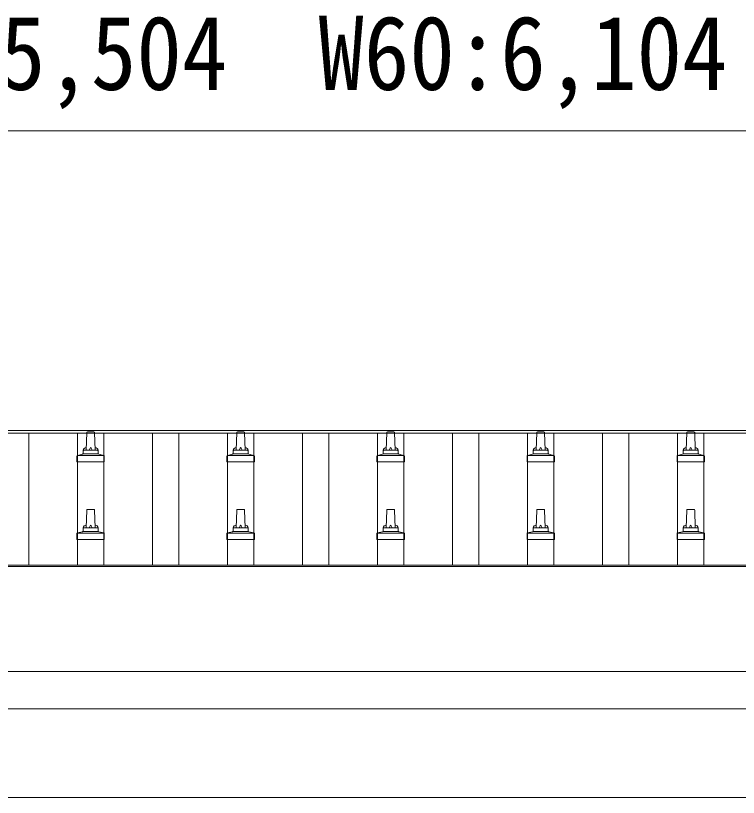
# Model space of a CAD drawing. Units: millimetres, scale not verified. Extents: x -14053 to 14053, y -9700 to 9700.
# Drawn here: x -6163 to -5199, y 3196 to 4238 of the extents above; entities that cross this region are included whole.
import ezdxf
from ezdxf.enums import TextEntityAlignment as Align

# ---------------------------------------------------------------- set-up
doc = ezdxf.new("R2010")
doc.units = ezdxf.units.MM
doc.header["$LTSCALE"] = 50
for name, color, linetype, lineweight in [('0-2_建具', 4, 'Continuous', 9), ('0-6_手摺', 5, 'Continuous', 5), ('0-8_外構', 6, 'Continuous', 9)]:
    doc.layers.add(name, color=color, linetype=linetype, lineweight=lineweight)
doc.styles.add('ＭＳ ゴシック', font='')
doc.styles.get('ＭＳ ゴシック').set_extended_font_data('MS Gothic')

msp = doc.modelspace()

# ---------------------------------------------------------------- linework, layer by layer
at = {"layer": '0-2_建具'}
for p, q in [((-8885.63, 3685.18), (-3439.63, 3685.18)), ((-8885.63, 3681.59), (-3439.63, 3681.59)), ((-6145.13, 3505.57), (-6145.13, 3681.59)), ((-6080.13, 3505.57), (-6080.13, 3681.59)), ((-6045.13, 3505.57), (-6045.13, 3681.59)), ((-5980.13, 3505.57), (-5980.13, 3681.59)), ((-5945.13, 3505.57), (-5945.13, 3681.59)), ((-5880.13, 3505.57), (-5880.13, 3681.59)), ((-5845.13, 3505.57), (-5845.13, 3681.59)), ((-5780.13, 3505.57), (-5780.13, 3681.59)), ((-5745.13, 3505.57), (-5745.13, 3681.59)), ((-5680.13, 3505.57), (-5680.13, 3681.59)), ((-5645.13, 3505.57), (-5645.13, 3681.59)), ((-5580.13, 3505.57), (-5580.13, 3681.59)), ((-5545.13, 3505.57), (-5545.13, 3681.59)), ((-5480.13, 3505.57), (-5480.13, 3681.59)), ((-5445.13, 3505.57), (-5445.13, 3681.59)), ((-5380.13, 3505.57), (-5380.13, 3681.59)), ((-5345.13, 3505.57), (-5345.13, 3681.59)), ((-5280.13, 3505.57), (-5280.13, 3681.59)), ((-5245.13, 3505.57), (-5245.13, 3681.59)), ((-8883.63, 3505.57), (-3441.63, 3505.57)), ((-8883.63, 3503.68), (-3441.63, 3503.68)), ((-3441.63, 3363.79), (-8883.63, 3363.79)), ((-8883.63, 3313.97), (-3441.63, 3313.97)), ((-8862.63, 3196.06), (-3559.39, 3196.06))]:
    msp.add_line(p, q, dxfattribs=at)
at = {"layer": '0-6_手摺'}
for p, q in [((-6068.63, 3658.66), (-6067.9, 3682.18)), ((-6066.9, 3683.16), (-6058.35, 3683.16)), ((-6057.35, 3682.18), (-6056.63, 3658.66)), ((-5868.63, 3658.66), (-5867.9, 3682.18)), ((-5866.9, 3683.16), (-5858.35, 3683.16)), ((-5857.35, 3682.18), (-5856.63, 3658.66)), ((-5668.63, 3658.66), (-5667.9, 3682.18)), ((-5666.9, 3683.16), (-5658.35, 3683.16)), ((-5657.35, 3682.18), (-5656.63, 3658.66)), ((-5468.63, 3658.66), (-5467.9, 3682.18)), ((-5466.9, 3683.16), (-5458.35, 3683.16)), ((-5457.35, 3682.18), (-5456.63, 3658.66)), ((-5268.63, 3658.66), (-5267.9, 3682.18)), ((-5266.9, 3683.16), (-5258.35, 3683.16)), ((-5257.35, 3682.18), (-5256.63, 3658.66)), ((-6072.63, 3654.45), (-6072.63, 3658.66)), ((-6071.63, 3658.66), (-6053.63, 3658.66)), ((-6052.63, 3654.45), (-6052.63, 3658.66)), ((-5872.63, 3654.45), (-5872.63, 3658.66)), ((-5871.63, 3658.66), (-5853.63, 3658.66)), ((-5852.63, 3654.45), (-5852.63, 3658.66)), ((-5672.63, 3654.45), (-5672.63, 3658.66)), ((-5671.63, 3658.66), (-5653.63, 3658.66)), ((-5652.63, 3654.45), (-5652.63, 3658.66)), ((-5472.63, 3654.45), (-5472.63, 3658.66)), ((-5471.63, 3658.66), (-5453.63, 3658.66)), ((-5452.63, 3654.45), (-5452.63, 3658.66)), ((-5272.63, 3654.45), (-5272.63, 3658.66)), ((-5271.63, 3658.66), (-5253.63, 3658.66)), ((-5252.63, 3654.45), (-5252.63, 3658.66)), ((-6080.88, 3643.16), (-6080.88, 3650.87)), ((-6080.49, 3651.66), (-6044.76, 3651.66)), ((-6080.11, 3651.84), (-6073.39, 3653.47)), ((-6073.01, 3653.66), (-6052.24, 3653.66)), ((-6045.14, 3651.84), (-6051.86, 3653.47)), ((-6044.38, 3643.16), (-6044.38, 3650.87)), ((-5880.88, 3643.16), (-5880.88, 3650.87)), ((-5880.49, 3651.66), (-5844.76, 3651.66)), ((-5880.11, 3651.84), (-5873.39, 3653.47)), ((-5873.01, 3653.66), (-5852.24, 3653.66)), ((-5845.14, 3651.84), (-5851.86, 3653.47)), ((-5844.38, 3643.16), (-5844.38, 3650.87)), ((-5680.88, 3643.16), (-5680.88, 3650.87)), ((-5680.49, 3651.66), (-5644.76, 3651.66)), ((-5680.11, 3651.84), (-5673.39, 3653.47)), ((-5673.01, 3653.66), (-5652.24, 3653.66)), ((-5645.14, 3651.84), (-5651.86, 3653.47)), ((-5644.38, 3643.16), (-5644.38, 3650.87)), ((-5480.88, 3643.16), (-5480.88, 3650.87)), ((-5480.49, 3651.66), (-5444.76, 3651.66)), ((-5480.11, 3651.84), (-5473.39, 3653.47)), ((-5473.01, 3653.66), (-5452.24, 3653.66)), ((-5445.14, 3651.84), (-5451.86, 3653.47)), ((-5444.38, 3643.16), (-5444.38, 3650.87)), ((-5280.88, 3643.16), (-5280.88, 3650.87)), ((-5280.49, 3651.66), (-5244.76, 3651.66)), ((-5280.11, 3651.84), (-5273.39, 3653.47)), ((-5273.01, 3653.66), (-5252.24, 3653.66)), ((-5245.14, 3651.84), (-5251.86, 3653.47)), ((-5244.38, 3643.16), (-5244.38, 3650.87)), ((-6044.38, 3643.16), (-6080.88, 3643.16)), ((-5844.38, 3643.16), (-5880.88, 3643.16)), ((-5644.38, 3643.16), (-5680.88, 3643.16)), ((-5444.38, 3643.16), (-5480.88, 3643.16)), ((-5244.38, 3643.16), (-5280.88, 3643.16)), ((-6068.63, 3555.33), (-6067.9, 3578.85)), ((-6066.9, 3579.83), (-6058.35, 3579.83)), ((-6057.35, 3578.85), (-6056.63, 3555.33)), ((-5868.63, 3555.33), (-5867.9, 3578.85)), ((-5866.9, 3579.83), (-5858.35, 3579.83)), ((-5857.35, 3578.85), (-5856.63, 3555.33)), ((-5668.63, 3555.33), (-5667.9, 3578.85)), ((-5666.9, 3579.83), (-5658.35, 3579.83)), ((-5657.35, 3578.85), (-5656.63, 3555.33)), ((-5468.63, 3555.33), (-5467.9, 3578.85)), ((-5466.9, 3579.83), (-5458.35, 3579.83)), ((-5457.35, 3578.85), (-5456.63, 3555.33)), ((-5268.63, 3555.33), (-5267.9, 3578.85)), ((-5266.9, 3579.83), (-5258.35, 3579.83)), ((-5257.35, 3578.85), (-5256.63, 3555.33)), ((-6072.63, 3551.11), (-6072.63, 3555.33)), ((-6071.63, 3555.33), (-6053.63, 3555.33)), ((-6052.63, 3551.11), (-6052.63, 3555.33)), ((-5872.63, 3551.11), (-5872.63, 3555.33)), ((-5871.63, 3555.33), (-5853.63, 3555.33)), ((-5852.63, 3551.11), (-5852.63, 3555.33)), ((-5672.63, 3551.11), (-5672.63, 3555.33)), ((-5671.63, 3555.33), (-5653.63, 3555.33)), ((-5652.63, 3551.11), (-5652.63, 3555.33)), ((-5472.63, 3551.11), (-5472.63, 3555.33)), ((-5471.63, 3555.33), (-5453.63, 3555.33)), ((-5452.63, 3551.11), (-5452.63, 3555.33)), ((-5272.63, 3551.11), (-5272.63, 3555.33)), ((-5271.63, 3555.33), (-5253.63, 3555.33)), ((-5252.63, 3551.11), (-5252.63, 3555.33)), ((-6080.88, 3539.83), (-6080.88, 3547.54)), ((-6080.49, 3548.33), (-6044.76, 3548.33)), ((-6080.11, 3548.51), (-6073.39, 3550.14)), ((-6073.01, 3550.33), (-6052.24, 3550.33)), ((-6045.14, 3548.51), (-6051.86, 3550.14)), ((-6044.38, 3539.83), (-6044.38, 3547.54)), ((-5880.88, 3539.83), (-5880.88, 3547.54)), ((-5880.49, 3548.33), (-5844.76, 3548.33)), ((-5880.11, 3548.51), (-5873.39, 3550.14)), ((-5873.01, 3550.33), (-5852.24, 3550.33)), ((-5845.14, 3548.51), (-5851.86, 3550.14)), ((-5844.38, 3539.83), (-5844.38, 3547.54)), ((-5680.88, 3539.83), (-5680.88, 3547.54)), ((-5680.49, 3548.33), (-5644.76, 3548.33)), ((-5680.11, 3548.51), (-5673.39, 3550.14)), ((-5673.01, 3550.33), (-5652.24, 3550.33)), ((-5645.14, 3548.51), (-5651.86, 3550.14)), ((-5644.38, 3539.83), (-5644.38, 3547.54)), ((-5480.88, 3539.83), (-5480.88, 3547.54)), ((-5480.49, 3548.33), (-5444.76, 3548.33)), ((-5480.11, 3548.51), (-5473.39, 3550.14)), ((-5473.01, 3550.33), (-5452.24, 3550.33)), ((-5445.14, 3548.51), (-5451.86, 3550.14)), ((-5444.38, 3539.83), (-5444.38, 3547.54)), ((-5280.88, 3539.83), (-5280.88, 3547.54)), ((-5280.49, 3548.33), (-5244.76, 3548.33)), ((-5280.11, 3548.51), (-5273.39, 3550.14)), ((-5273.01, 3550.33), (-5252.24, 3550.33)), ((-5245.14, 3548.51), (-5251.86, 3550.14)), ((-5244.38, 3539.83), (-5244.38, 3547.54)), ((-6044.38, 3539.83), (-6080.88, 3539.83)), ((-5844.38, 3539.83), (-5880.88, 3539.83)), ((-5644.38, 3539.83), (-5680.88, 3539.83)), ((-5444.38, 3539.83), (-5480.88, 3539.83)), ((-5244.38, 3539.83), (-5280.88, 3539.83))]:
    msp.add_line(p, q, dxfattribs=at)
for centre, radius, start, end in [((-6066.9, 3682.16), 1, 90, 178.60509), ((-6058.35, 3682.16), 1, 1.39491, 90), ((-5866.9, 3682.16), 1, 90, 178.60509), ((-5858.35, 3682.16), 1, 1.39491, 90), ((-5666.9, 3682.16), 1, 90, 178.60509), ((-5658.35, 3682.16), 1, 1.39491, 90), ((-5466.9, 3682.16), 1, 90, 178.60509), ((-5458.35, 3682.16), 1, 1.39491, 90), ((-5266.9, 3682.16), 1, 90, 178.60509), ((-5258.35, 3682.16), 1, 1.39491, 90), ((-6068.54, 3658.02), 4.13, 90, 171.17633), ((-6071.63, 3657.66), 1, 90, 180), ((-6059.29, 3658.66), 4.83, 133.60282, 180), ((-6065.96, 3658.66), 4.83, 0, 46.39718), ((-6056.71, 3658.02), 4.13, 8.82367, 90), ((-6053.63, 3657.66), 1, 0, 90), ((-5868.54, 3658.02), 4.13, 90, 171.17633), ((-5871.63, 3657.66), 1, 90, 180), ((-5859.29, 3658.66), 4.83, 133.60282, 180), ((-5865.96, 3658.66), 4.83, 0, 46.39718), ((-5856.71, 3658.02), 4.13, 8.82367, 90), ((-5853.63, 3657.66), 1, 0, 90), ((-5668.54, 3658.02), 4.13, 90, 171.17633), ((-5671.63, 3657.66), 1, 90, 180), ((-5659.29, 3658.66), 4.83, 133.60282, 180), ((-5665.96, 3658.66), 4.83, 0, 46.39718), ((-5656.71, 3658.02), 4.13, 8.82367, 90), ((-5653.63, 3657.66), 1, 0, 90), ((-5468.54, 3658.02), 4.13, 90, 171.17633), ((-5471.63, 3657.66), 1, 90, 180), ((-5459.29, 3658.66), 4.83, 133.60282, 180), ((-5465.96, 3658.66), 4.83, 0, 46.39718), ((-5456.71, 3658.02), 4.13, 8.82367, 90), ((-5453.63, 3657.66), 1, 0, 90), ((-5268.54, 3658.02), 4.13, 90, 171.17633), ((-5271.63, 3657.66), 1, 90, 180), ((-5259.29, 3658.66), 4.83, 133.60282, 180), ((-5265.96, 3658.66), 4.83, 0, 46.39718), ((-5256.71, 3658.02), 4.13, 8.82367, 90), ((-5253.63, 3657.66), 1, 0, 90), ((-6079.88, 3650.87), 1, 103.62699, 180), ((-6073.63, 3654.45), 1, 283.62699, 0), ((-6051.63, 3654.45), 1, 180, 256.37301), ((-6045.38, 3650.87), 1, 0, 76.37301), ((-5879.88, 3650.87), 1, 103.62699, 180), ((-5873.63, 3654.45), 1, 283.62699, 0), ((-5851.63, 3654.45), 1, 180, 256.37301), ((-5845.38, 3650.87), 1, 0, 76.37301), ((-5679.88, 3650.87), 1, 103.62699, 180), ((-5673.63, 3654.45), 1, 283.62699, 0), ((-5651.63, 3654.45), 1, 180, 256.37301), ((-5645.38, 3650.87), 1, 0, 76.37301), ((-5479.88, 3650.87), 1, 103.62699, 180), ((-5473.63, 3654.45), 1, 283.62699, 0), ((-5451.63, 3654.45), 1, 180, 256.37301), ((-5445.38, 3650.87), 1, 0, 76.37301), ((-5279.88, 3650.87), 1, 103.62699, 180), ((-5273.63, 3654.45), 1, 283.62699, 0), ((-5251.63, 3654.45), 1, 180, 256.37301), ((-5245.38, 3650.87), 1, 0, 76.37301), ((-6066.9, 3578.83), 1, 90, 178.60509), ((-6058.35, 3578.83), 1, 1.39491, 90), ((-5866.9, 3578.83), 1, 90, 178.60509), ((-5858.35, 3578.83), 1, 1.39491, 90), ((-5666.9, 3578.83), 1, 90, 178.60509), ((-5658.35, 3578.83), 1, 1.39491, 90), ((-5466.9, 3578.83), 1, 90, 178.60509), ((-5458.35, 3578.83), 1, 1.39491, 90), ((-5266.9, 3578.83), 1, 90, 178.60509), ((-5258.35, 3578.83), 1, 1.39491, 90), ((-6068.54, 3554.69), 4.13, 90, 171.17633), ((-6071.63, 3554.33), 1, 90, 180), ((-6059.29, 3555.33), 4.83, 133.60282, 180), ((-6065.96, 3555.33), 4.83, 0, 46.39718), ((-6056.71, 3554.69), 4.13, 8.82367, 90), ((-6053.63, 3554.33), 1, 0, 90), ((-5868.54, 3554.69), 4.13, 90, 171.17633), ((-5871.63, 3554.33), 1, 90, 180), ((-5859.29, 3555.33), 4.83, 133.60282, 180), ((-5865.96, 3555.33), 4.83, 0, 46.39718), ((-5856.71, 3554.69), 4.13, 8.82367, 90), ((-5853.63, 3554.33), 1, 0, 90), ((-5668.54, 3554.69), 4.13, 90, 171.17633), ((-5671.63, 3554.33), 1, 90, 180), ((-5659.29, 3555.33), 4.83, 133.60282, 180), ((-5665.96, 3555.33), 4.83, 0, 46.39718), ((-5656.71, 3554.69), 4.13, 8.82367, 90), ((-5653.63, 3554.33), 1, 0, 90), ((-5468.54, 3554.69), 4.13, 90, 171.17633), ((-5471.63, 3554.33), 1, 90, 180), ((-5459.29, 3555.33), 4.83, 133.60282, 180), ((-5465.96, 3555.33), 4.83, 0, 46.39718), ((-5456.71, 3554.69), 4.13, 8.82367, 90), ((-5453.63, 3554.33), 1, 0, 90), ((-5268.54, 3554.69), 4.13, 90, 171.17633), ((-5271.63, 3554.33), 1, 90, 180), ((-5259.29, 3555.33), 4.83, 133.60282, 180), ((-5265.96, 3555.33), 4.83, 0, 46.39718), ((-5256.71, 3554.69), 4.13, 8.82367, 90), ((-5253.63, 3554.33), 1, 0, 90), ((-6079.88, 3547.54), 1, 103.62699, 180), ((-6073.63, 3551.11), 1, 283.62699, 0), ((-6051.63, 3551.11), 1, 180, 256.37301), ((-6045.38, 3547.54), 1, 0, 76.37301), ((-5879.88, 3547.54), 1, 103.62699, 180), ((-5873.63, 3551.11), 1, 283.62699, 0), ((-5851.63, 3551.11), 1, 180, 256.37301), ((-5845.38, 3547.54), 1, 0, 76.37301), ((-5679.88, 3547.54), 1, 103.62699, 180), ((-5673.63, 3551.11), 1, 283.62699, 0), ((-5651.63, 3551.11), 1, 180, 256.37301), ((-5645.38, 3547.54), 1, 0, 76.37301), ((-5479.88, 3547.54), 1, 103.62699, 180), ((-5473.63, 3551.11), 1, 283.62699, 0), ((-5451.63, 3551.11), 1, 180, 256.37301), ((-5445.38, 3547.54), 1, 0, 76.37301), ((-5279.88, 3547.54), 1, 103.62699, 180), ((-5273.63, 3551.11), 1, 283.62699, 0), ((-5251.63, 3551.11), 1, 180, 256.37301), ((-5245.38, 3547.54), 1, 0, 76.37301)]:
    msp.add_arc(centre, radius, start, end, dxfattribs=at)
at = {"layer": '0-8_外構'}
msp.add_line((-8914.63, 4084.18), (-3410.63, 4084.18), dxfattribs=at)

# ---------------------------------------------------------------- texts
at = {"layer": '0-8_外構', "color": 7, "style": 'ＭＳ ゴシック', "width": 0.9}
msp.add_text('W48:4,904\u3000W55:5,504\u3000W60:6,104', height=98.97, dxfattribs=at).set_placement((-7092.63, 4109.18), align=Align.BOTTOM_LEFT)

doc.saveas('drawing.dxf')
